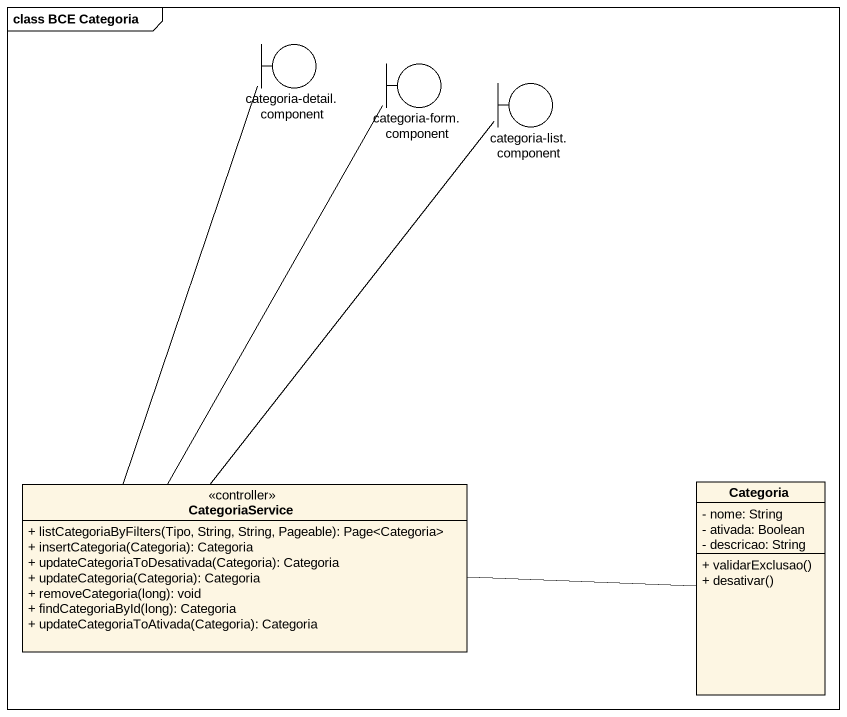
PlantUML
@startuml
mainframe class BCE Categoria
allowmixing
hide circle
hide empty members
skinparam classAttributeIconSize 0
boundary "categoria-detail.component" as categoria_detail_component
boundary "categoria-form.component" as categoria_form_component
boundary "categoria-list.component" as categoria_list_component
class CategoriaService <<controller>> {
  + listCategoriaByFilters(Tipo, String, String, Pageable): Page<Categoria>
  + insertCategoria(Categoria): Categoria
  + updateCategoriaToDesativada(Categoria): Categoria
  + updateCategoria(Categoria): Categoria
  + removeCategoria(long): void
  + findCategoriaById(long): Categoria
  + updateCategoriaToAtivada(Categoria): Categoria
}
class Categoria {
  - nome: String
  - ativada: Boolean
  - descricao: String
  + validarExclusao()
  + desativar()
}
CategoriaService -up- categoria_detail_component
CategoriaService -up- categoria_form_component
CategoriaService -up- categoria_list_component
CategoriaService -right- Categoria
@enduml
